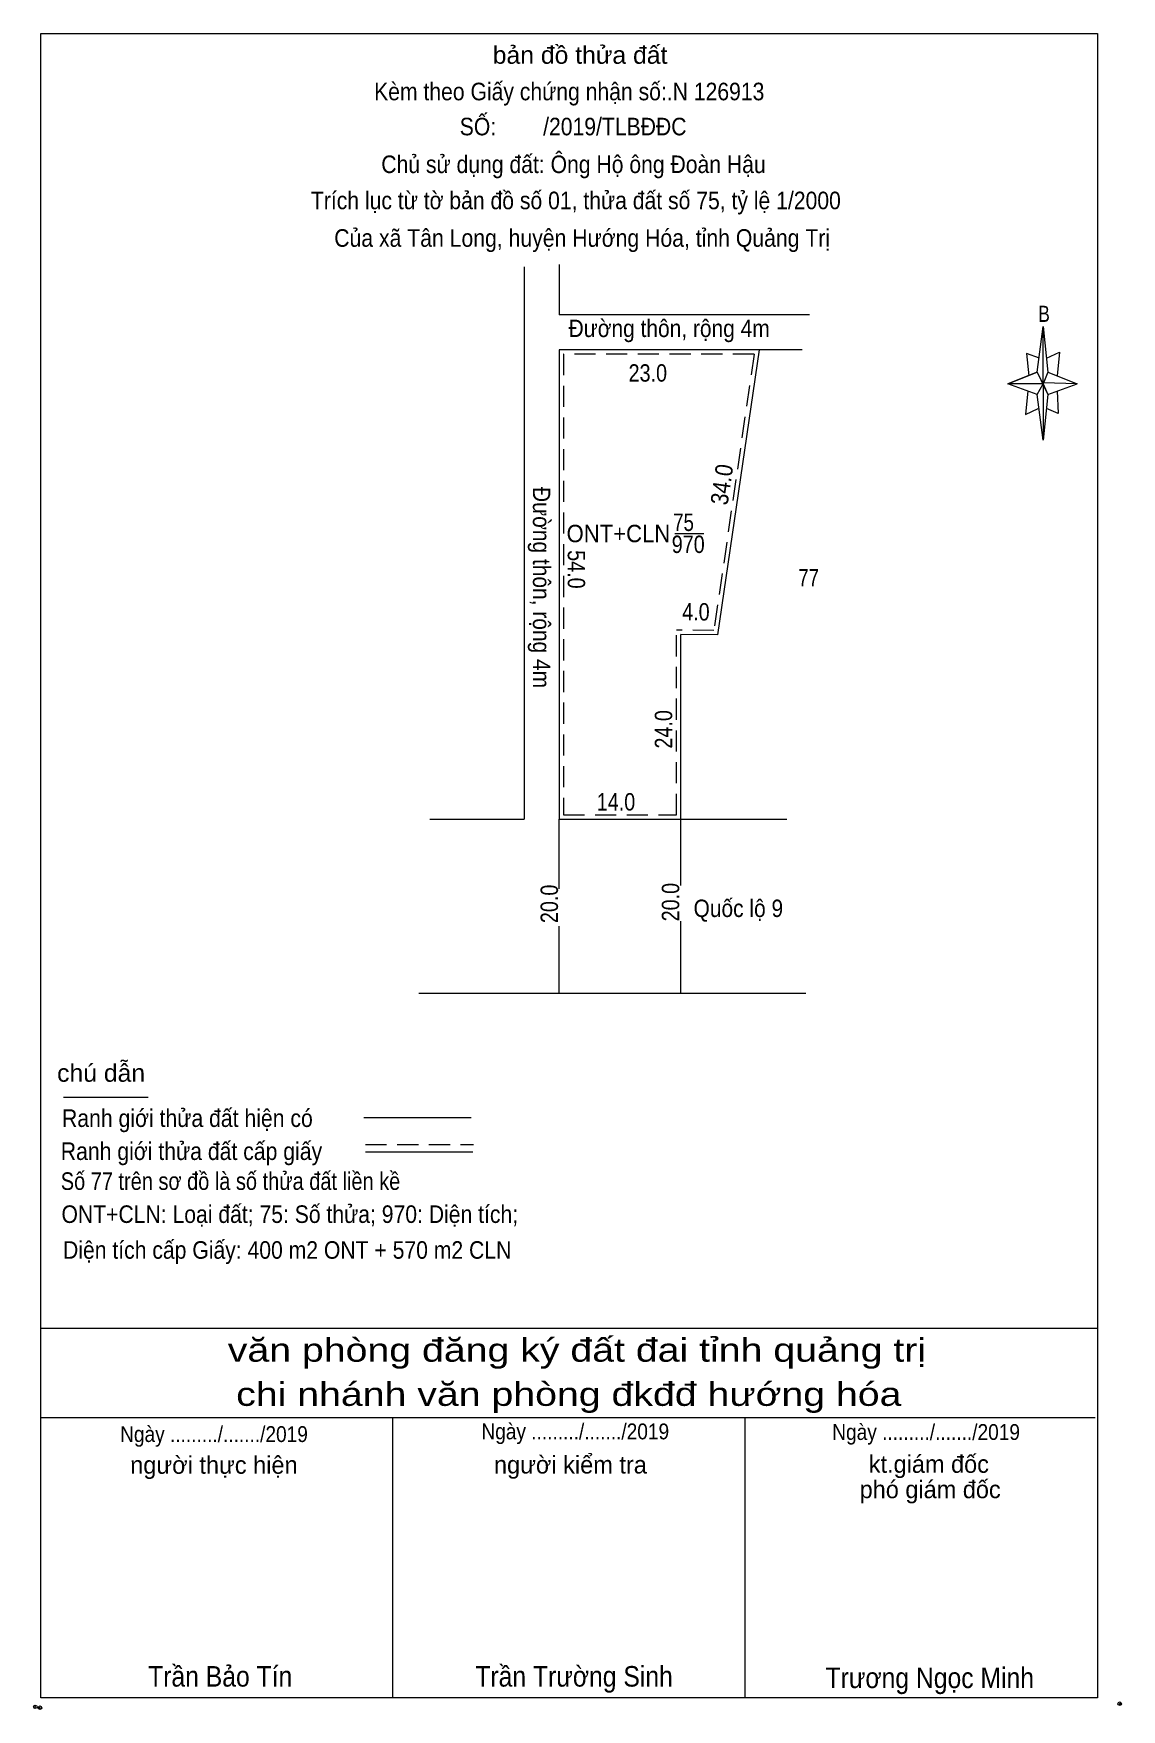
# Model space of a CAD drawing. Header units: metres. Extents: x 544943 to 545068, y 1835981 to 1836173.
import ezdxf
from ezdxf.enums import TextEntityAlignment as Align

# ---------------------------------------------------------------- set-up
doc = ezdxf.new("R2010")
doc.units = ezdxf.units.M
doc.header["$LTSCALE"] = 0.81
doc.header["$PDMODE"] = 32
doc.header["$PDSIZE"] = 0.405
doc.linetypes.add('MEDIUM_DASHED', pattern=[4.5, 3, -1.5])
for name, color, linetype, lineweight in [('1', 7, 'Continuous', 13), ('17', 7, 'Continuous', 13), ('5', 7, 'Continuous', 13), ('6', 7, 'Continuous', 13)]:
    doc.layers.add(name, color=color, linetype=linetype, lineweight=lineweight)

msp = doc.modelspace()

# ---------------------------------------------------------------- linework, layer by layer
at = {"layer": '1'}
for p, q in [((544999.11, 1836146.62), (544999.11, 1836083.1)), ((545003.11, 1836146.92), (545003.11, 1836141.1)), ((545031.93, 1836141.1), (545003.11, 1836141.1)), ((545003.11, 1836137.1), (545003.11, 1836083.1)), ((545031.05, 1836137.1), (545003.11, 1836137.1)), ((545016.41, 1836115.95), (545019.76, 1836115.95)), ((545017.11, 1836083.1), (545017.13, 1836104.33)), ((544988.25, 1836083.1), (544999.11, 1836083.1)), ((545003.11, 1836083.1), (545029.31, 1836083.1)), ((545003.11, 1836075.08), (545003.11, 1836083.1)), ((545017.11, 1836075.46), (545017.11, 1836083.1)), ((545017.11, 1836063.1), (545017.11, 1836071.36)), ((545003.11, 1836063.1), (545003.11, 1836070.79)), ((544986.99, 1836063.1), (545031.48, 1836063.1))]:
    msp.add_line(p, q, dxfattribs=at)
at = {"layer": '1', "linetype": 'MEDIUM_DASHED'}
for p, q in [((545025.54, 1836136.6), (545003.61, 1836136.6)), ((545003.61, 1836136.6), (545003.61, 1836083.6)), ((545016.61, 1836083.6), (545016.63, 1836104.83)), ((545003.61, 1836083.6), (545016.61, 1836083.6))]:
    msp.add_line(p, q, dxfattribs=at)
at = {"layer": '1'}
msp.add_lwpolyline([(545026.11, 1836137.1), (545021.35, 1836104.32), (545017.13, 1836104.33)], dxfattribs=at)
at = {"layer": '1', "linetype": 'MEDIUM_DASHED'}
msp.add_lwpolyline([(545025.54, 1836136.6), (545020.92, 1836104.82), (545016.63, 1836104.83)], dxfattribs=at)
at = {"layer": '17'}
msp.add_line((544946.12, 1836051.14), (544955.88, 1836051.14), dxfattribs=at)
at = {"layer": '5'}
for p, q in [((545058.09, 1836134.52), (545058.76, 1836139.76)), ((545058.09, 1836131.94), (545054.72, 1836133.16)), ((545059.3, 1836134.52), (545062.68, 1836133.16)), ((545059.3, 1836131.94), (545058.76, 1836126.68)), ((545060.38, 1836132.36), (545060.52, 1836129.78)), ((545060.52, 1836129.78), (545059.17, 1836130.32)), ((544943.52, 1836024.56), (545065.02, 1836024.56)), ((544943.52, 1836014.3), (545064.75, 1836014.3)), ((544943.52, 1836014.3), (545064.75, 1836014.3)), ((544943.52, 1836014.3), (545064.75, 1836014.3)), ((544984.02, 1835982.04), (544984.02, 1836014.3)), ((545024.52, 1835982.04), (545024.52, 1836014.3))]:
    msp.add_line(p, q, dxfattribs=at)
for points in [[(544943.52, 1836173.47), (545065.02, 1836173.47), (545065.02, 1835982.04), (544943.52, 1835982.04)], [(545058.76, 1836139.76), (545059.3, 1836134.52), (545058.76, 1836133.16)], [(545058.76, 1836133.16), (545054.72, 1836133.16), (545058.09, 1836134.52), (545059.3, 1836131.94), (545062.68, 1836133.16), (545058.76, 1836133.28)], [(545058.76, 1836133.16), (545058.76, 1836126.68), (545058.09, 1836131.94)]]:
    msp.add_lwpolyline(points, close=True, dxfattribs=at)
for points in [[(545058.36, 1836136.14), (545056.88, 1836136.68), (545057.14, 1836134.1)], [(545059.17, 1836136.14), (545060.66, 1836136.8), (545060.38, 1836134.1)], [(545058.76, 1836133.16), (545058.09, 1836134.52), (545054.72, 1836133.16)], [(545058.76, 1836133.16), (545059.3, 1836131.94), (545062.68, 1836133.16)], [(545057.01, 1836132.36), (545056.74, 1836129.66), (545058.22, 1836130.32)], [(545065.02, 1835982.04), (544943.52, 1835982.04), (544943.52, 1836014.3)]]:
    msp.add_lwpolyline(points, dxfattribs=at)
for p in [(544942.89, 1835981), (544943.43, 1835980.9)]:
    msp.add_point(p, dxfattribs=at)
at = {"layer": '6'}
for p, q in [((544980.68, 1836048.78), (544993, 1836048.78)), ((544980.86, 1836044.84), (544993.2, 1836044.84))]:
    msp.add_line(p, q, dxfattribs=at)
at = {"layer": '6', "linetype": 'MEDIUM_DASHED'}
msp.add_line((544980.86, 1836045.68), (544993.28, 1836045.68), dxfattribs=at)
at = {"layer": '6'}
msp.add_point((545067.58, 1835981.36), dxfattribs=at)

# ---------------------------------------------------------------- texts
at = {"layer": '1'}
for s, width, p in [('Đường thôn, rộng 4m', 0.9, (545015.775, 1836138.56)), ('23.0', 0.85, (545013.32, 1836133.43)), ('75', 0.8, (545017.43, 1836116.25)), ('ONT+CLN', 0.95, (545009.94, 1836114.96)), ('970', 0.85, (545017.965, 1836113.72)), ('77', 0.8, (545031.805, 1836109.87)), ('14.0', 0.85, (545009.66, 1836084.1)), ('Quốc lộ 9', 0.9, (545023.73, 1836071.85))]:
    msp.add_text(s, height=2, dxfattribs=dict(at, width=width)).set_placement(p, align=Align.CENTER)
for s, rotation, width, p in [('34.0', 81.738, 0.9, (545022.824, 1836121.451)), ('Đường thôn, rộng 4m', 270, 0.9, (545000.11, 1836109.745)), ('54.0', 270, 0.85, (545004.11, 1836111.83)), ('4.0', 359.864, 0.85, (545018.848, 1836105.956)), ('24.0', 89.946, 0.85, (545016.122, 1836093.434)), ('20.0', 90, 0.85, (545002.99, 1836073.36)), ('20.0', 90, 0.85, (545016.93, 1836073.56))]:
    msp.add_text(s, height=2, rotation=rotation, dxfattribs=dict(at, width=width)).set_placement(p, align=Align.CENTER)
at = {"layer": '5'}
for s, height, width, p in [('bản đồ thửa đất', 2.025, 1.05, (545005.53, 1836169.99)), ('Kèm theo Giấy chứng nhận số:.N 126913', 2.02, 0.9, (545004.285, 1836165.79)), ('SỐ:        /2019/TLBĐĐC', 2.02, 0.9, (545004.73, 1836161.76)), ('Chủ sử dụng đất: Ông Hộ ông Đoàn Hậu', 2.02, 0.9, (545004.775, 1836157.42)), ('Trích lục từ tờ bản đồ số 01, thửa đất số 75, tỷ lệ 1/2000 ', 2.02, 0.9, (545005.385, 1836153.26)), ('Của xã Tân Long, huyện Hướng Hóa, tỉnh Quảng Trị', 2.025, 0.9, (545005.77, 1836148.94)), ('B', 1.86, 0.8, (545058.88, 1836140.3)), ('văn phòng đăng ký đất đai tỉnh quảng trị', 2.7, 1.25, (545005.17, 1836020.7)), ('chi nhánh văn phòng đkđđ hướng hóa', 2.7, 1.25, (545004.235, 1836015.62)), ('Ngày ........./......./2019', 1.823, 0.9, (545004.98, 1836011.77)), ('Ngày ........./......./2019', 1.823, 0.9, (545045.32, 1836011.7)), ('Ngày ........./......./2019', 1.823, 0.9, (544963.44, 1836011.46)), ('Trần Bảo Tín', 2.36, 0.9, (544964.15, 1835983.33)), ('Trần Trường Sinh', 2.36, 0.9, (545004.84, 1835983.33)), ('Trương Ngọc Minh', 2.36, 0.9, (545045.74, 1835983.16))]:
    msp.add_text(s, height=height, dxfattribs=dict(at, width=width)).set_placement(p, align=Align.CENTER)
for s, height, p in [('người thực hiện', 2.025, (544963.43, 1836007.81)), ('người kiểm tra', 2.025, (545004.42, 1836007.84)), ('kt.giám đốc', 2.02, (545045.635, 1836007.92)), ('phó giám đốc', 2.02, (545045.785, 1836005))]:
    msp.add_text(s, height=height, dxfattribs=at).set_placement(p, align=Align.CENTER)
at = {"layer": '6'}
for s, height, width, p in [('chú dẫn', 2.025, 1.05, (544945.4, 1836052.9)), ('Ranh giới thửa đất hiện có ', 2.025, 0.9, (544945.96, 1836047.7)), ('Ranh giới thửa đất cấp giấy', 2.025, 0.9, (544945.82, 1836043.9)), ('Số 77 trên sơ đồ là số thửa đất liền kề', 2.02, 0.85, (544945.82, 1836040.46)), ('ONT+CLN: Loại đất; 75: Số thửa; 970: Diện tích;', 2.02, 0.9, (544945.9, 1836036.66)), ('Diện tích cấp Giấy: 400 m2 ONT + 570 m2 CLN', 2.02, 0.9, (544946.08, 1836032.54))]:
    msp.add_text(s, height=height, dxfattribs=dict(at, width=width)).set_placement(p)

doc.saveas('drawing.dxf')
